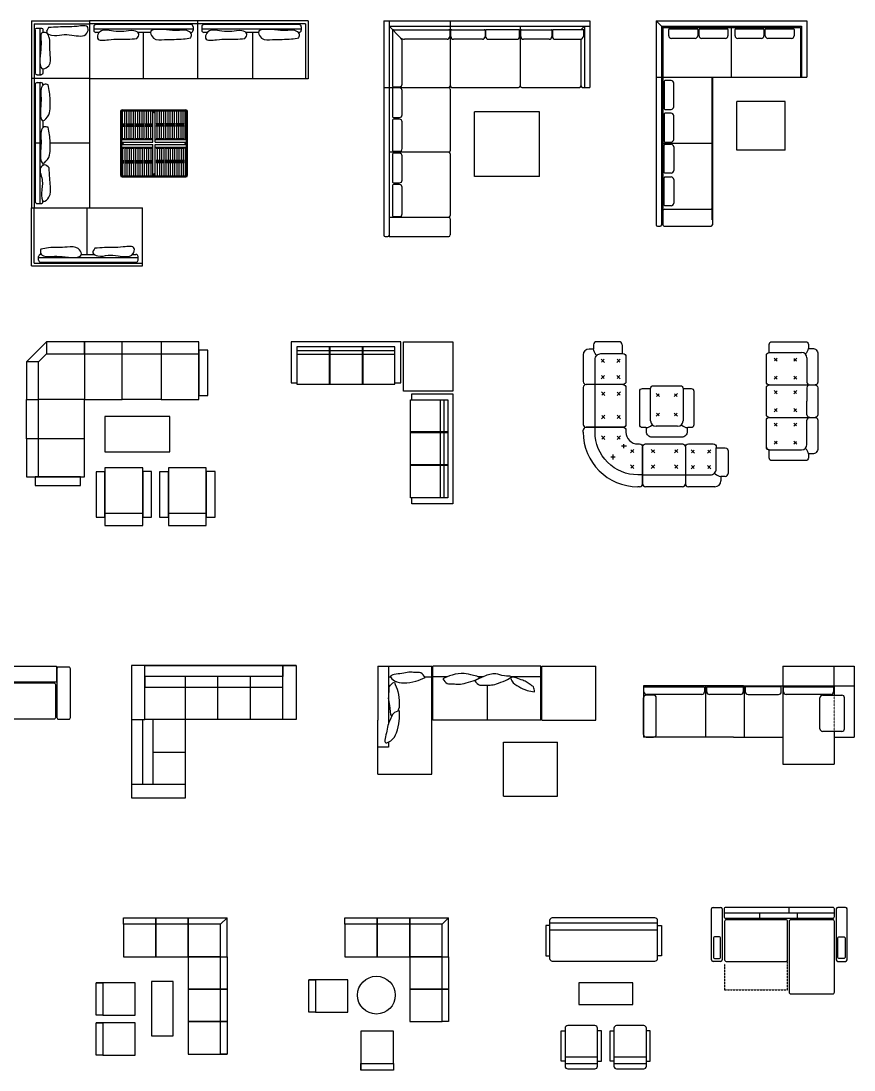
# Model space of a CAD drawing. Header units: millimetres. Extents: x 2591 to 31220, y -5770 to 15040.
# Drawn here: x 15805 to 31220, y -4373 to 15040 of the extents above; entities that cross this region are included whole.
import ezdxf

# ---------------------------------------------------------------- set-up
doc = ezdxf.new("R2010")
doc.units = ezdxf.units.MM
doc.linetypes.add('HIDDEN', pattern=[0.375, 0.25, -0.125])
doc.linetypes.add('JIS_02_2.0', pattern=[3, 2, -1])

# ---------------------------------------------------------------- blocks, each defined once
blk = doc.blocks.new('MZO6D2')
at = {"color": 0}
for p, q in [((-1791, -4), (-1062, -4)), ((-363, -4), (7, -375)), ((-2490, -227), (-1791, -227)), ((-1791, -227), (-1062, -227)), ((-1062, -1074), (-1062, -227)), ((-363, -227), (-216, -375)), ((-1791, -1074), (-1062, -1074)), ((-216, -1074), (-216, -1773)), ((-3172, -2153), (-3172, -1454)), ((-1062, -2494), (-1062, -1773)), ((-216, -1773), (-216, -2494)), ((7, -2494), (7, -1773)), ((-216, -2494), (-216, -3193)), ((-3172, -3328), (-3172, -2629))]:
    blk.add_line(p, q, dxfattribs=at)
for points in [[(-2654, -161), (-2654, -1002), (-2490, -1002), (-2490, -161)], [(-2490, -4), (-2490, -1074), (-1791, -1074), (-1791, -4)], [(-1062, -227), (-363, -227), (-363, -4), (-1062, -4)], [(-216, -1074), (7, -1074), (7, -375), (-216, -375)], [(7, -1074), (-1062, -1074), (-1062, -1773), (7, -1773)], [(-3242, -1454), (-2401, -1454), (-2401, -1290), (-3242, -1290)], [(-3394, -2153), (-2325, -2153), (-2325, -1454), (-3394, -1454)], [(-2030, -2655), (-1376, -2655), (-1376, -1454), (-2030, -1454)], [(-3237, -2317), (-2397, -2317), (-2397, -2153), (-3237, -2153)], [(-3242, -2629), (-2401, -2629), (-2401, -2466), (-3242, -2466)], [(7, -2494), (-1062, -2494), (-1062, -3193), (7, -3193)], [(-3394, -3328), (-2325, -3328), (-2325, -2629), (-3394, -2629)], [(-146, -3193), (-986, -3193), (-986, -3357), (-146, -3357)], [(-3237, -3492), (-2397, -3492), (-2397, -3328), (-3237, -3328)]]:
    blk.add_lwpolyline(points, close=True, dxfattribs=at)
blk = doc.blocks.new('66335+66336')
at = {"color": 0}
for p, q in [((2000, 1070), (0, 1070)), ((0, 1070), (0, 0)), ((2000, 1020), (0, 1020)), ((1880, 1004), (120, 1004)), ((2000, 1070), (2000, 0)), ((80, 964), (80, 899)), ((1920, 920), (80, 920)), ((179, 859), (120, 859)), ((1129, 859), (893, 859)), ((1000, 0), (1000, 859)), ((1880, 859), (1869, 859)), ((1920, 964), (1920, 899)), ((2000, 0), (0, 0))]:
    blk.add_line(p, q, dxfattribs=at)
for centre, start, end in [((120, 964), 90, 180), ((1880, 964), 0, 90), ((120, 899), 180, 270), ((1880, 899), 270, 0)]:
    blk.add_arc(centre, 40, start, end, dxfattribs=at)
for points in [[(879, 744), (703, 735), (353, 722), (151, 749), (170, 846), (448, 884), (635, 876), (823, 887), (915, 832), (879, 744)], [(1877, 761), (1739, 738), (1389, 725), (1187, 753), (1129, 850), (1484, 900), (1670, 896), (1802, 893), (1884, 837), (1877, 761)]]:
    blk.add_spline(points, degree=3, dxfattribs=at)
blk = doc.blocks.new('66380+66381')
at = {"color": 0}
for p, q in [((2050, 1070), (0, 1070)), ((0, 1070), (0, 0)), ((2000, 1020), (0, 1020)), ((1880, 1004), (120, 1004)), ((2000, 1020), (2000, 0)), ((2050, 1070), (2050, 0)), ((80, 964), (80, 899)), ((1920, 920), (80, 920)), ((179, 859), (120, 859)), ((1129, 859), (893, 859)), ((1025, 0), (1025, 859)), ((1880, 859), (1869, 859)), ((1920, 964), (1920, 899)), ((2050, 0), (0, 0))]:
    blk.add_line(p, q, dxfattribs=at)
for centre, start, end in [((120, 964), 90, 180), ((1880, 964), 0, 90), ((120, 899), 180, 270), ((1880, 899), 270, 0)]:
    blk.add_arc(centre, 40, start, end, dxfattribs=at)
for points in [[(879, 744), (703, 735), (353, 722), (151, 749), (170, 846), (448, 884), (635, 876), (823, 887), (915, 832), (879, 744)], [(1877, 761), (1739, 738), (1389, 725), (1187, 753), (1129, 850), (1484, 900), (1670, 896), (1802, 893), (1884, 837), (1877, 761)]]:
    blk.add_spline(points, degree=3, dxfattribs=at)
blk = doc.blocks.new('66400+66401')
at = {"color": 0}
for p, q in [((0, 0), (0, 1060)), ((0, 1060), (1070, 1060)), ((50, 50), (50, 1060)), ((106, 999), (171, 999)), ((150, 130), (150, 999)), ((1070, 0), (1070, 1060)), ((66, 170), (66, 959)), ((211, 885), (211, 959)), ((211, 181), (211, 216)), ((0, 0), (1070, 0)), ((50, 50), (1070, 50)), ((106, 130), (171, 130)), ((211, 170), (211, 181))]:
    blk.add_line(p, q, dxfattribs=at)
for centre, start, end in [((106, 959), 90, 180), ((171, 959), 0, 90), ((106, 170), 180, 270), ((171, 170), 270, 0)]:
    blk.add_arc(centre, 40, start, end, dxfattribs=at)
for points, knots in [([(309, 248), (318, 283), (349, 345), (329, 568), (369, 813), (116, 962), (174, 559), (179, 364), (161, 225), (220, 212), (282, 213), (309, 248)], [0, 0, 0, 0, 139.614689, 490.021661, 693.571453, 806.653755, 1165.25668, 1351.440282, 1483.942314, 1583.249032, 1659.737703, 1659.737703, 1659.737703, 1659.737703]), ([(315, 122), (375, 118), (555, 105), (754, 119), (1073, 65), (1016, 315), (768, 258), (559, 243), (409, 289), (248, 221), (294, 153), (315, 122)], [0, 0, 0, 0, 176.697974, 527.104946, 730.654737, 829.367901, 1109.994882, 1297.148169, 1485.493388, 1592.849632, 1687.532271, 1687.532271, 1687.532271, 1687.532271])]:
    blk.add_open_spline(points, degree=3, knots=knots, dxfattribs=at)
blk = doc.blocks.new('Ж.столик Mesa cetro...')
at = {"color": 0}
for p, q in [((-620, 1210), (-620, 30)), ((-600, 1210), (-600, 30)), ((-590, 1240), (590, 1240)), ((-590, 1220), (590, 1220)), ((-580, 690), (-580, 1240)), ((-540, 690), (-540, 1240)), ((-500, 690), (-500, 1240)), ((-460, 690), (-460, 1240)), ((-420, 690), (-420, 1240)), ((-380, 690), (-380, 1240)), ((-340, 690), (-340, 1240)), ((-300, 690), (-300, 1240)), ((-260, 690), (-260, 1240)), ((-220, 690), (-220, 1240)), ((-180, 690), (-180, 1240)), ((-140, 690), (-140, 1240)), ((-100, 690), (-100, 1240)), ((-60, 690), (-60, 1240)), ((-20, 640), (-20, 1240)), ((20, 640), (20, 1240)), ((60, 690), (60, 1240)), ((100, 690), (100, 1240)), ((140, 690), (140, 1240)), ((180, 690), (180, 1240)), ((220, 690), (220, 1240)), ((260, 690), (260, 1240)), ((300, 690), (300, 1240)), ((340, 690), (340, 1240)), ((380, 690), (380, 1240)), ((420, 690), (420, 1240)), ((460, 690), (460, 1240)), ((500, 690), (500, 1240)), ((540, 690), (540, 1240)), ((580, 690), (580, 1240)), ((600, 30), (600, 1210)), ((620, 30), (620, 1210)), ((-620, 690), (-20, 690)), ((-620, 640), (-20, 640)), ((-620, 600), (-20, 600)), ((-20, 0), (-20, 600)), ((20, 690), (620, 690)), ((20, 640), (620, 640)), ((20, 600), (620, 600)), ((20, 0), (20, 600)), ((-620, 550), (-20, 550)), ((-580, 550), (-580, 0)), ((-540, 550), (-540, 0)), ((-500, 550), (-500, 0)), ((-460, 550), (-460, 0)), ((-420, 550), (-420, 0)), ((-380, 550), (-380, 0)), ((-340, 550), (-340, 0)), ((-300, 550), (-300, 0)), ((-260, 550), (-260, 0)), ((-220, 550), (-220, 0)), ((-180, 550), (-180, 0)), ((-140, 550), (-140, 0)), ((-100, 550), (-100, 0)), ((-60, 550), (-60, 0)), ((20, 550), (620, 550)), ((60, 550), (60, 0)), ((100, 550), (100, 0)), ((140, 550), (140, 0)), ((180, 550), (180, 0)), ((220, 550), (220, 0)), ((260, 550), (260, 0)), ((300, 550), (300, 0)), ((340, 550), (340, 0)), ((380, 550), (380, 0)), ((420, 550), (420, 0)), ((460, 550), (460, 0)), ((500, 550), (500, 0)), ((540, 550), (540, 0)), ((580, 550), (580, 0)), ((-590, 20), (590, 20)), ((-590, 0), (590, 0))]:
    blk.add_line(p, q, dxfattribs=at)
at = {"color": 0, "linetype": 'HIDDEN', "ltscale": 6}
for p, q in [((-620, 980), (-20, 980)), ((620, 980), (20, 980)), ((-620, 960), (-20, 960)), ((-620, 940), (-20, 940)), ((620, 960), (20, 960)), ((620, 940), (20, 940)), ((-620, 710), (-20, 710)), ((20, 710), (620, 710)), ((-620, 530), (-20, 530)), ((20, 530), (620, 530)), ((-620, 300), (-20, 300)), ((-620, 280), (-20, 280)), ((-620, 260), (-20, 260)), ((620, 300), (20, 300)), ((620, 280), (20, 280)), ((620, 260), (20, 260))]:
    blk.add_line(p, q, dxfattribs=at)
at = {"color": 0}
for points in [[(-3, 1186), (-3, 1229), (3, 1229), (3, 1186)], [(-612, 623), (-569, 623), (-569, 617), (-612, 617)], [(612, 623), (569, 623), (569, 617), (612, 617)], [(-3, 54), (-3, 11), (3, 11), (3, 54)]]:
    blk.add_lwpolyline(points, close=True, dxfattribs=at)
for centre, radius, start, end in [((-590, 1210), 30, 90, 180), ((-590, 1210), 10, 90, 180), ((590, 1210), 30, 0, 90), ((590, 1210), 10, 0, 90), ((-590, 30), 30, 180, 270), ((-590, 30), 10, 180, 270), ((590, 30), 30, 270, 0), ((590, 30), 10, 270, 0)]:
    blk.add_arc(centre, radius, start, end, dxfattribs=at)
blk = doc.blocks.new('66345+66346 wally')
at = {"color": 0}
for p, q in [((-1070, 1200), (-1070, -1200)), ((-1070, 1200), (0, 1200)), ((-1020, 1200), (-1020, -1200)), ((0, 1200), (0, -1200)), ((-1004, 1080), (-1004, -1080)), ((-964, 1120), (-899, 1120)), ((-920, 1120), (-920, -1120)), ((-859, 1080), (-859, 1069)), ((-859, 1080), (-859, 1071)), ((-859, 414), (-859, 284)), ((-895, 0), (-1004, 0)), ((0, 0), (-727, 0)), ((-859, -373), (-859, -412)), ((-964, -1120), (-899, -1120)), ((-859, -1072), (-859, -1080)), ((-1070, -1200), (0, -1200))]:
    blk.add_line(p, q, dxfattribs=at)
for centre, start, end in [((-964, 1080), 90, 180), ((-899, 1080), 0, 90), ((-964, -1080), 180, 270), ((-899, -1080), 270, 0)]:
    blk.add_arc(centre, 40, start, end, dxfattribs=at)
for points in [[(-761, 1079), (-738, 941), (-725, 671), (-753, 523), (-859, 414), (-900, 686), (-896, 872), (-893, 1005), (-837, 1086), (-761, 1079)], [(-761, 292), (-738, 154), (-725, -116), (-753, -264), (-859, -373), (-900, -101), (-896, 85), (-893, 217), (-837, 299), (-761, 292)], [(-744, -456), (-735, -646), (-722, -799), (-749, -1000), (-846, -1079), (-884, -915), (-876, -675), (-887, -432), (-832, -405), (-744, -456)]]:
    blk.add_spline(points, degree=3, dxfattribs=at)
blk = doc.blocks.new('диван 2')
at = {"color": 0}
for p, q in [((916, -211), (916, -1011)), ((1515, -1011), (1515, -211)), ((2113, -2211), (2113, -211)), ((2716, -1011), (2716, -2211)), ((2716, -1611), (2113, -1611))]:
    blk.add_line(p, q, dxfattribs=at)
for points in [[(63, -11), (3113, -11), (3113, -1011), (2863, -1011), (2863, -11)], [(63, -11), (63, -1011), (313, -1011), (313, -11)]]:
    blk.add_lwpolyline(points, close=True, dxfattribs=at)
for points in [[(313, -11), (313, -211), (2863, -211), (2863, -411), (313, -411)], [(3113, -11), (3113, -2461), (2113, -2461), (2113, -2211), (3113, -2211)], [(313, -1011), (2863, -1011)], [(2911, -1011), (2911, -2211)]]:
    blk.add_lwpolyline(points, dxfattribs=at)
blk = doc.blocks.new('диван')
at = {"color": 0}
for points in [[(-452, 3269), (452, 3269, 0.414214), (482, 3299), (482, 3489, 0.414214), (452, 3519), (-452, 3519, 0.414214), (-482, 3489), (-482, 3299, 0.414214)], [(478, 2281), (478, 3217, 0.414214), (448, 3247), (-152, 3247, 0.414214), (-182, 3217), (-182, 2281, 0.414214), (-152, 2251), (448, 2251, 0.414214)], [(478, 1322), (478, 2202, 0.414214), (448, 2232), (-152, 2232, 0.414214), (-182, 2202), (-182, 1322, 0.414214), (-152, 1292), (448, 1292, 0.414214)], [(478, 306), (478, 1242, 0.414214), (448, 1272), (-152, 1272, 0.414214), (-182, 1242), (-182, 306, 0.414214), (-152, 276), (448, 276, 0.414214)], [(542, 4), (1752, 4, 0.414214), (1782, 34), (1782, 1244, 0.414214), (1752, 1274), (542, 1274, 0.414214), (512, 1244), (512, 34, 0.414214)], [(-452, 250), (452, 250, -0.414214), (482, 220), (482, 30, -0.414214), (452, 0), (-452, 0, -0.414214), (-482, 30), (-482, 220, -0.414214)]]:
    blk.add_lwpolyline(points, format="xyb", close=True, dxfattribs=at)
blk.add_lwpolyline([(-502, 3261), (-202, 3261), (-202, 258), (-502, 258)], close=True, dxfattribs=at)
blk = doc.blocks.new('K6-17')
for p, q in [((591, 2476), (219, 2476)), ((173, 2353), (97, 2353)), ((172, 2426), (172, 2353)), ((-3, 2253), (-3, 1806)), ((357, 2127), (299, 2184)), ((353, 2181), (305, 2132)), ((563, 2127), (621, 2184)), ((567, 2181), (615, 2132)), ((357, 1910), (299, 1853)), ((353, 1856), (305, 1905)), ((563, 1910), (621, 1853)), ((567, 1856), (615, 1905)), ((-3, 1706), (-3, 1086)), ((667, 1756), (47, 1756)), ((667, 1756), (47, 1756)), ((197, 1036), (197, 1756)), ((363, 1572), (306, 1630)), ((360, 1626), (311, 1577)), ((568, 1572), (626, 1630)), ((572, 1626), (620, 1577)), ((363, 1239), (306, 1181)), ((568, 1239), (626, 1181)), ((360, 1185), (311, 1234)), ((572, 1185), (620, 1234)), ((-3, 956), (-3, 986)), ((47, 1036), (667, 1036)), ((667, 1036), (47, 1036)), ((363, 832), (306, 890)), ((360, 886), (311, 838)), ((568, 832), (626, 890)), ((572, 886), (620, 838)), ((642, 722), (724, 722)), ((683, 686), (683, 755)), ((533, 536), (464, 536)), ((497, 577), (497, 496)), ((794, 606), (852, 664)), ((848, 610), (799, 659)), ((997, 86), (997, 706)), ((997, 706), (997, 86)), ((1201, 606), (1143, 664)), ((1147, 610), (1195, 659)), ((1534, 606), (1591, 664)), ((1588, 610), (1539, 659)), ((1717, 706), (1717, 86)), ((1717, 706), (1717, 86)), ((1872, 601), (1814, 659)), ((1818, 605), (1867, 654)), ((2088, 601), (2146, 659)), ((2142, 605), (2094, 654)), ((794, 402), (852, 344)), ((848, 398), (799, 349)), ((1201, 402), (1143, 344)), ((1147, 398), (1195, 349)), ((1534, 402), (1591, 344)), ((1588, 398), (1539, 349)), ((1872, 395), (1814, 338)), ((1818, 392), (1867, 343)), ((2088, 395), (2146, 338)), ((2142, 392), (2094, 343)), ((997, 236), (1717, 236)), ((2387, 211), (2315, 211)), ((2315, 211), (2315, 136)), ((947, 36), (917, 36)), ((1667, 36), (1047, 36)), ((2215, 36), (1767, 36))]:
    blk.add_line(p, q)
for points in [[(227, 2246), (216, 2257, -0.182824), (173, 2353, -0.182824)], [(651, 2426), (651, 2276), (667, 2276, -0.414214), (717, 2226), (717, 1806, -0.414214), (667, 1756, -0.414214), (717, 1706), (717, 1086, -0.414214), (667, 1036, -0.414214), (717, 986), (717, 956, 0.414214), (917, 756), (947, 756, -0.414214), (997, 706, -0.414214), (1047, 756), (1667, 756, -0.414214), (1717, 706, -0.414214), (1767, 756), (2187, 756, -0.414214), (2237, 706), (2237, 689), (2387, 689)], [(197, 1756), (197, 2176, -0.414214), (297, 2276), (651, 2276)], [(997, 236), (917, 236, -0.414214), (197, 956), (197, 1036)], [(1717, 236), (2137, 236, 0.414214), (2237, 336), (2237, 689)], [(2387, 689, -0.414214), (2437, 639, -0.023456), (2438, 630), (2437, 257)], [(2208, 265), (2218, 255, 0.182824), (2315, 211, 0.182824)]]:
    blk.add_lwpolyline(points, format="xyb")
for centre, radius, start, end in [((222, 2426), 50, 90, 180), ((591, 2376), 100, 84.6252, 90), ((601, 2426), 50, 0, 90), ((97, 2253), 100, 90, 180), ((47, 1806), 50, 180, 270), ((47, 1706), 50, 90, 180), ((47, 1086), 50, 180, 270), ((47, 986), 50, 90, 180), ((917, 956), 920, 180, 270), ((2387, 261), 50, 270, 0), ((947, 86), 50, 270, 0), ((1047, 86), 50, 180, 270), ((1667, 86), 50, 270, 0), ((1767, 86), 50, 180, 270), ((2215, 136), 100, 270, 0)]:
    blk.add_arc(centre, radius, start, end)
blk = doc.blocks.new('K6-16')
for p, q in [((-294, -125), (-294, 475)), ((306, 475), (306, -125)), ((-131, 325), (-189, 383)), ((-185, 329), (-137, 378)), ((144, 325), (202, 383)), ((198, 329), (150, 378)), ((-131, 20), (-189, -37)), ((-185, 17), (-137, -32)), ((144, 20), (202, -37)), ((198, 17), (150, -32)), ((6, -225), (-194, -225)), ((206, -225), (6, -225))]:
    blk.add_line(p, q)
blk.add_lwpolyline([(384, -325, -0.414214), (284, -425), (6, -425), (-271, -425, -0.414214), (-371, -325), (-371, -250, -0.015524), (-381, -250), (-444, -250, -0.414214), (-494, -200), (-494, 425, -0.414214), (-444, 475), (-294, 475, -0.414214), (-244, 525), (6, 525), (256, 525, -0.414214), (306, 475), (456, 475, -0.414214), (506, 425), (506, -200, -0.414214), (456, -250), (393, -250, -0.015524), (384, -250)], format="xyb", close=True)
for points in [[(-371, -250, 0.182824), (-274, -206), (-264, -196)], [(277, -196), (287, -206, 0.182824), (384, -250, 0.182824)]]:
    blk.add_lwpolyline(points, format="xyb")
for centre, start, end in [((-194, -125), 180, 270), ((206, -125), 270, 0)]:
    blk.add_arc(centre, 100, start, end)
blk = doc.blocks.new('K6-18')
for p, q in [((-911, 1897), (-311, 1897)), ((-761, 1735), (-819, 1793)), ((-765, 1789), (-813, 1741)), ((-456, 1735), (-398, 1793)), ((-452, 1789), (-404, 1741)), ((-211, 1797), (-211, 1597)), ((-211, 1597), (-211, 1347)), ((-761, 1459), (-819, 1402)), ((-765, 1405), (-813, 1454)), ((-456, 1459), (-398, 1402)), ((-452, 1405), (-404, 1454)), ((-911, 1297), (-61, 1297)), ((-761, 1135), (-819, 1193)), ((-765, 1189), (-813, 1141)), ((-456, 1135), (-398, 1193)), ((-452, 1189), (-404, 1141)), ((-211, 1247), (-211, 997)), ((-211, 747), (-211, 997)), ((-761, 859), (-819, 802)), ((-765, 805), (-813, 854)), ((-456, 859), (-398, 802)), ((-452, 805), (-404, 854)), ((-911, 697), (-61, 697)), ((-761, 535), (-819, 593)), ((-765, 589), (-813, 541)), ((-456, 535), (-398, 593)), ((-452, 589), (-404, 541)), ((-211, 397), (-211, 647)), ((-211, 197), (-211, 397)), ((-761, 259), (-819, 202)), ((-765, 205), (-813, 254)), ((-456, 259), (-398, 202)), ((-452, 205), (-404, 254)), ((-911, 97), (-311, 97))]:
    blk.add_line(p, q)
for points in [[(-961, 147, 0.414214), (-911, 97, -0.414214), (-961, 147), (-961, 397), (-961, 647, -0.414214), (-911, 697, -0.414214), (-961, 747), (-961, 997), (-961, 1247, -0.414214), (-911, 1297, -0.414214), (-961, 1347), (-961, 1597), (-961, 1847, -0.414214), (-911, 1897), (-911, 2047, -0.414214), (-861, 2097), (-236, 2097, -0.414214), (-186, 2047), (-186, 1984, -0.015524), (-186, 1975), (-111, 1975, -0.414214), (-11, 1875), (-11, 1597), (-11, 1347, -0.414214), (-61, 1297, -0.414214), (-11, 1247), (-11, 997), (-11, 747, -0.414214), (-61, 697, -0.414214), (-11, 647), (-11, 120, -0.414214), (-111, 20), (-186, 20, -0.015524), (-186, 10), (-186, -53, -0.414214), (-236, -103), (-861, -103, -0.414214), (-911, -53), (-911, 97)], [(-240, 1868), (-230, 1878, 0.182824), (-186, 1975, 0.182824)], [(-924, 1299), (-924, 1296, -0.414214)], [(-924, 699), (-924, 696, -0.414214)], [(-186, 20, 0.182824), (-230, 116), (-240, 127)]]:
    blk.add_lwpolyline(points, format="xyb")
for centre, radius, start, end in [((-311, 1797), 100, 0, 90), ((-311, 1797), 100, 0, 90), ((-161, 1347), 50, 180, 270), ((-161, 1247), 50, 90, 180), ((-161, 747), 50, 180, 270), ((-161, 647), 50, 90, 180), ((-311, 197), 100, 270, 0), ((-311, 197), 100, 270, 0)]:
    blk.add_arc(centre, radius, start, end)
blk = doc.blocks.new('div 4')
at = {"color": 0}
for p, q in [((0, 0), (1230, 0)), ((0, 0), (0, -1040)), ((1230, 0), (1230, -1200)), ((0, 0), (0, -1010)), ((310, -310), (98, -98)), ((99, 0), (99, -1040)), ((99, -99), (1230, -99)), ((161, -181), (161, -1204)), ((181, -161), (1204, -161)), ((1219, -176), (1219, -289)), ((1234, 0), (3810, 0)), ((1234, -99), (2522, -99)), ((1240, -289), (1240, -176)), ((1255, -161), (1858, -161)), ((1873, -176), (1873, -289)), ((1883, -176), (1883, -289)), ((2496, -161), (1898, -161)), ((2511, -289), (2511, -176)), ((2522, -99), (3711, -99)), ((2522, -99), (2522, -1200)), ((2533, -289), (2533, -176)), ((2548, -161), (3093, -161)), ((3108, -176), (3108, -289)), ((3118, -176), (3118, -289)), ((3688, -161), (3133, -161)), ((3648, -161), (3711, -99)), ((3703, -248), (3703, -176)), ((3711, -99), (3711, -1230)), ((3711, -99), (3810, -99)), ((3810, 0), (3810, -1230)), ((339, -1169), (339, -381)), ((1169, -339), (381, -339)), ((1823, -339), (1290, -339)), ((1933, -339), (2461, -339)), ((3058, -339), (2583, -339)), ((3168, -339), (3648, -339)), ((3648, -339), (3648, -1200)), ((0, -1040), (0, -3965)), ((99, -1040), (99, -3990)), ((0, -1230), (1200, -1230)), ((161, -1253), (161, -1772)), ((176, -1219), (289, -1219)), ((176, -1219), (289, -1219)), ((289, -1238), (176, -1238)), ((339, -1737), (339, -1288)), ((1230, -1260), (1230, -2400)), ((1260, -1230), (2492, -1230)), ((2552, -1230), (3618, -1230)), ((3678, -1230), (3810, -1230)), ((1680, -2880), (1680, -1680)), ((2880, -1680), (1680, -1680)), ((2880, -2880), (2880, -1680)), ((161, -1833), (161, -2397)), ((176, -1787), (289, -1787)), ((289, -1818), (176, -1818)), ((339, -2362), (339, -1868)), ((1200, -2430), (99, -2430)), ((161, -2462), (161, -2981)), ((176, -2412), (289, -2412)), ((289, -2447), (176, -2447)), ((339, -2946), (339, -2497)), ((1230, -2460), (1230, -3600)), ((2880, -2880), (1680, -2880)), ((161, -3042), (161, -3606)), ((176, -2996), (289, -2996)), ((289, -3027), (176, -3027)), ((339, -3571), (339, -3077)), ((99, -3630), (1200, -3630)), ((176, -3621), (289, -3621)), ((1230, -3660), (1230, -3960)), ((25, -3990), (74, -3990)), ((99, -3990), (1200, -3990))]:
    blk.add_line(p, q, dxfattribs=at)
for centre, radius, start, end in [((181, -181), 20, 90, 180), ((1204, -176), 15, 0, 90), ((1255, -176), 15, 90, 180), ((1858, -176), 15, 0, 90), ((1898, -176), 15, 90, 180), ((2496, -176), 15, 0, 90), ((2548, -176), 15, 90, 180), ((3093, -176), 15, 0, 90), ((3133, -176), 15, 90, 180), ((3688, -176), 15, 0, 90), ((381, -239), 100, 225, 270), ((239, -381), 100, 0, 45), ((1169, -289), 50, 270, 0), ((1290, -289), 50, 180, 270), ((1823, -289), 50, 270, 0), ((1933, -289), 50, 180, 270), ((2461, -289), 50, 270, 0), ((2583, -289), 50, 180, 270), ((3058, -289), 50, 270, 0), ((3168, -289), 50, 180, 270), ((3586, -240), 117, 302.2865, 356.1617), ((176, -1204), 15, 180, 270), ((176, -1253), 15, 90, 180), ((289, -1169), 50, 270, 0), ((289, -1169), 50, 270, 0), ((289, -1288), 50, 0, 90), ((1200, -1200), 30, 270, 0), ((1200, -1260), 30, 0, 90), ((1260, -1200), 30, 180, 270), ((2492, -1200), 30, 270, 0), ((2552, -1200), 30, 180, 270), ((3618, -1200), 30, 270, 0), ((3678, -1200), 30, 180, 270), ((289, -1737), 50, 270, 0), ((176, -1772), 15, 180, 270), ((176, -1833), 15, 90, 180), ((289, -1868), 50, 0, 90), ((176, -2397), 15, 180, 270), ((176, -2462), 15, 90, 180), ((289, -2362), 50, 270, 0), ((289, -2497), 50, 0, 90), ((1200, -2400), 30, 270, 0), ((1200, -2460), 30, 0, 90), ((176, -2981), 15, 180, 270), ((176, -3042), 15, 90, 180), ((289, -2946), 50, 270, 0), ((289, -3077), 50, 0, 90), ((176, -3606), 15, 180, 270), ((289, -3571), 50, 270, 0), ((1200, -3600), 30, 270, 0), ((1200, -3660), 30, 0, 90), ((25, -3965), 25, 180, 270), ((74, -3965), 25, 270, 0), ((1200, -3960), 30, 270, 0)]:
    blk.add_arc(centre, radius, start, end, dxfattribs=at)
blk = doc.blocks.new('div 5')
at = {"color": 0}
for p, q in [((0, 0), (2790, 0)), ((0, 0), (0, -1010)), ((121, -121), (0, 0)), ((0, 0), (0, -1040)), ((99, -99), (2691, -99)), ((99, -99), (99, -1040)), ((121, -121), (2669, -121)), ((121, -121), (121, -1040)), ((233, -273), (233, -159)), ((248, -144), (754, -144)), ((769, -159), (769, -273)), ((793, -273), (793, -159)), ((808, -144), (1313, -144)), ((1328, -159), (1328, -273)), ((1395, -1040), (1395, -121)), ((1459, -273), (1459, -159)), ((1474, -144), (1979, -144)), ((1994, -159), (1994, -273)), ((2018, -273), (2018, -159)), ((2033, -144), (2539, -144)), ((2554, -159), (2554, -273)), ((2669, -121), (2669, -1040)), ((2691, -99), (2691, -1040)), ((2790, 0), (2790, -1040)), ((2790, -88), (2790, -1040)), ((719, -323), (283, -323)), ((1278, -323), (843, -323)), ((1944, -323), (1509, -323)), ((2504, -323), (2068, -323)), ((0, -1040), (2790, -1040)), ((0, -1040), (0, -3775)), ((0, -1040), (1040, -1040)), ((99, -1040), (99, -3775)), ((121, -1040), (121, -3760)), ((147, -1117), (147, -1622)), ((276, -1102), (162, -1102)), ((326, -1587), (326, -1152)), ((1039, -1040), (2790, -1040)), ((1039, -3679), (1039, -1040)), ((1040, -1040), (1040, -3483)), ((1490, -2390), (1490, -1490)), ((2390, -1490), (1490, -1490)), ((2390, -2390), (2390, -1490)), ((147, -1721), (147, -2226)), ((162, -1637), (276, -1637)), ((276, -1706), (162, -1706)), ((326, -2191), (326, -1756)), ((121, -2261), (1040, -2261)), ((147, -2802), (147, -2296)), ((162, -2241), (276, -2241)), ((162, -2281), (276, -2281)), ((326, -2331), (326, -2767)), ((2390, -2390), (1490, -2390)), ((147, -3406), (147, -2901)), ((276, -2817), (162, -2817)), ((162, -2886), (276, -2886)), ((326, -2936), (326, -3371)), ((161, -3483), (1015, -3483)), ((276, -3421), (162, -3421)), ((1040, -3483), (1040, -3508)), ((121, -3523), (121, -3760)), ((1040, -3508), (1040, -3775)), ((25, -3800), (74, -3800)), ((161, -3800), (1015, -3800))]:
    blk.add_line(p, q, dxfattribs=at)
for centre, radius, start, end in [((248, -159), 15, 90, 180), ((754, -159), 15, 0, 90), ((808, -159), 15, 90, 180), ((1313, -159), 15, 0, 90), ((1474, -159), 15, 90, 180), ((1979, -159), 15, 0, 90), ((2033, -159), 15, 90, 180), ((2539, -159), 15, 0, 90), ((283, -273), 50, 180, 270), ((719, -273), 50, 270, 0), ((843, -273), 50, 180, 270), ((1278, -273), 50, 270, 0), ((1509, -273), 50, 180, 270), ((1944, -273), 50, 270, 0), ((2068, -273), 50, 180, 270), ((2504, -273), 50, 270, 0), ((162, -1117), 15, 90, 180), ((276, -1152), 50, 0, 90), ((162, -1622), 15, 180, 270), ((162, -1721), 15, 90, 180), ((276, -1587), 50, 270, 0), ((276, -1756), 50, 0, 90), ((162, -2226), 15, 180, 270), ((162, -2296), 15, 90, 180), ((276, -2191), 50, 270, 0), ((276, -2331), 50, 0, 90), ((162, -2802), 15, 180, 270), ((162, -2901), 15, 90, 180), ((276, -2767), 50, 270, 0), ((276, -2936), 50, 0, 90), ((161, -3523), 40, 90, 180), ((162, -3406), 15, 180, 270), ((276, -3371), 50, 270, 0), ((1015, -3508), 25, 0, 90), ((25, -3775), 25, 180, 270), ((74, -3775), 25, 270, 0), ((161, -3760), 40, 180, 270), ((1015, -3775), 25, 270, 0)]:
    blk.add_arc(centre, radius, start, end, dxfattribs=at)
blk = doc.blocks.new('div 10')
at = {"color": 0}
for p, q in [((-1315, 0), (0, 0)), ((0, 0), (0, -1315)), ((-1315, 0), (-1315, -1815)), ((-365, -365), (-365, 0)), ((-2046, -365), (-3895, -365)), ((-3895, -365), (-3895, -1265)), ((-3872, -383), (-2782, -383)), ((-2745, -365), (-2745, -1315)), ((-2711, -383), (-2064, -383)), ((-2046, -365), (-1331, -365)), ((-2030, -365), (-2030, -1315)), ((-1361, -383), (-1996, -383)), ((-1515, -365), (0, -365)), ((-1315, -365), (-1315, -1315)), ((-1289, -383), (-394, -383)), ((-365, -365), (-365, -539)), ((-3887, -477), (-3887, -398)), ((-3708, -539), (-3845, -539)), ((-2817, -527), (-3837, -527)), ((-2767, -398), (-2767, -477)), ((-2726, -477), (-2726, -398)), ((-2099, -527), (-2676, -527)), ((-2049, -398), (-2049, -477)), ((-2011, -398), (-2011, -477)), ((-1961, -527), (-1396, -527)), ((-1346, -477), (-1346, -398)), ((-1304, -477), (-1304, -398)), ((-429, -527), (-1254, -527)), ((-580, -539), (-226, -539)), ((-379, -398), (-379, -477)), ((-3895, -1265), (-3895, -589)), ((-3658, -1265), (-3658, -589)), ((-630, -1160), (-630, -589)), ((-176, -1160), (-176, -589)), ((-3895, -1265), (-3895, -1315)), ((-2230, -1315), (-3895, -1315)), ((-3845, -1315), (-3708, -1315)), ((-2230, -1315), (-1315, -1315)), ((-226, -1210), (-580, -1210)), ((-365, -1210), (-365, -1815)), ((-365, -1315), (0, -1315)), ((-1315, -1815), (-365, -1815))]:
    blk.add_line(p, q, dxfattribs=at)
at = {"color": 0, "linetype": 'HIDDEN', "lineweight": 0, "ltscale": 15}
blk.add_line((-365, -539), (-365, -1210), dxfattribs=at)
at = {"color": 0}
for centre, radius, start, end in [((-3872, -398), 15, 90, 180), ((-2782, -398), 15, 0, 90), ((-2711, -398), 15, 90, 180), ((-2064, -398), 15, 0, 90), ((-1996, -398), 15, 90, 180), ((-1361, -398), 15, 0, 90), ((-1289, -398), 15, 90, 180), ((-394, -398), 15, 0, 90), ((-3845, -589), 50, 90, 180), ((-3837, -477), 50, 180, 270), ((-3708, -589), 50, 0, 90), ((-2817, -477), 50, 270, 0), ((-2676, -477), 50, 180, 270), ((-2099, -477), 50, 270, 0), ((-1961, -477), 50, 180, 270), ((-1396, -477), 50, 270, 0), ((-1254, -477), 50, 180, 270), ((-580, -589), 50, 90, 180), ((-429, -477), 50, 270, 0), ((-226, -589), 50, 0, 90), ((-580, -1160), 50, 180, 270), ((-226, -1160), 50, 270, 0), ((-3845, -1265), 50, 180, 270), ((-3708, -1265), 50, 270, 0)]:
    blk.add_arc(centre, radius, start, end, dxfattribs=at)
blk = doc.blocks.new('div 11')
at = {"color": 0}
for p, q in [((0, 0), (1000, 0)), ((0, 0), (0, -1000)), ((201, 0), (201, -1061)), ((313, 0), (1000, 0)), ((1000, -200), (1000, 0)), ((3020, 0), (1020, 0)), ((1020, -1000), (1020, 0)), ((3020, -1000), (3020, 0)), ((3039, -1000), (3039, 0)), ((3039, 0), (4039, 0)), ((4039, -1000), (4039, 0)), ((200, -200), (239, -200)), ((871, -200), (1000, -200)), ((1000, -2000), (1000, -200)), ((1289, -200), (1020, -200)), ((1950, -200), (1863, -200)), ((2025, -352), (2025, -1000)), ((3020, -200), (2469, -200)), ((0, -2000), (0, -1000)), ((3020, -1000), (1020, -1000)), ((3039, -1000), (3207, -1000)), ((3039, -1000), (4039, -1000)), ((201, -1499), (0, -1499)), ((201, -1409), (201, -1499)), ((2330, -1410), (3330, -1410)), ((2330, -2410), (2330, -1410)), ((3330, -2410), (3330, -1410)), ((0, -2000), (1000, -2000)), ((2330, -2410), (3330, -2410))]:
    blk.add_line(p, q, dxfattribs=at)
for points in [[(880, -214), (706, -280), (484, -312), (309, -274), (239, -200), (446, -137), (579, -114), (695, -119), (796, -128), (880, -214)], [(1203, -236), (1376, -169), (1598, -137), (1774, -175), (1872, -206), (1637, -313), (1504, -336), (1388, -330), (1287, -322), (1203, -236)], [(1798, -272), (1967, -193), (2186, -145), (2344, -182), (2464, -193), (2238, -317), (2106, -350), (1990, -353), (1889, -352), (1798, -272)], [(2900, -477), (2763, -450), (2610, -381), (2480, -274), (2463, -228), (2656, -254), (2749, -293), (2821, -343), (2881, -388), (2900, -477)], [(402, -830), (399, -1016), (346, -1234), (246, -1383), (151, -1420), (169, -1205), (197, -1072), (245, -967), (291, -877), (402, -830)]]:
    blk.add_spline(points, degree=3, dxfattribs=at)
blk.add_open_spline([(261, -928), (235, -898), (231, -724), (193, -605), (215, -486), (204, -364), (271, -320), (308, -296), (332, -353), (384, -480), (404, -669), (396, -789), (375, -837)], degree=3, knots=[731.240097, 731.240097, 731.240097, 731.240097, 907.773589, 1043.205606, 1159.059235, 1260.359446, 1381.018007, 1381.018007, 1381.018007, 1567.170927, 1791.346387, 1938.103548, 1938.103548, 1938.103548, 1938.103548], dxfattribs=at)
blk = doc.blocks.new('ZO_12')
at = {"color": 0}
for p, q in [((-1919, 0), (-1319, 0)), ((-1919, -119), (-1919, 0)), ((-1319, -119), (-1319, 0)), ((-1319, 0), (-719, 0)), ((-1319, 0), (-1319, -119)), ((-719, -119), (-719, 0)), ((-719, 0), (0, 0)), ((-719, 0), (-719, -119)), ((0, 0), (-119, -119)), ((0, -719), (0, 0)), ((-119, -719), (0, -719)), ((-119, -719), (0, -719)), ((0, -719), (0, -1319)), ((-2584, -1744), (-2584, -1144)), ((-2584, -1144), (-2465, -1144)), ((-2465, -1144), (-2584, -1144)), ((-119, -1319), (0, -1319)), ((-119, -1319), (0, -1319)), ((0, -1319), (-119, -1319)), ((0, -1319), (0, -1919)), ((-2465, -1744), (-2584, -1744)), ((0, -1919), (-119, -1919)), ((-1622, -2697), (-1622, -2816)), ((-1622, -2816), (-1622, -2697)), ((-1022, -2697), (-1022, -2816)), ((-1022, -2816), (-1622, -2816))]:
    blk.add_line(p, q, dxfattribs=at)
for points in [[(-1919, -719), (-1319, -719), (-1319, -119), (-1919, -119)], [(-1319, -719), (-719, -719), (-719, -119), (-1319, -119)], [(-719, -719), (-119, -719), (-119, -119), (-719, -119)], [(-719, -719), (-719, -1319), (-119, -1319), (-119, -719)], [(-1865, -1744), (-1865, -1144), (-2465, -1144), (-2465, -1744)], [(-719, -1319), (-719, -1919), (-119, -1919), (-119, -1319)], [(-1022, -2097), (-1622, -2097), (-1622, -2697), (-1022, -2697)]]:
    blk.add_lwpolyline(points, close=True, dxfattribs=at)
blk.add_circle((-1336, -1429), 350, dxfattribs=at)
blk = doc.blocks.new('ZO_6')
at = {"color": 0}
for p, q in [((-1919, -119), (-1919, 0)), ((-1919, 0), (-1319, 0)), ((-1319, 0), (-1319, -119)), ((-1319, 0), (-719, 0)), ((-1319, -119), (-1319, 0)), ((-719, 0), (-719, -119)), ((-719, 0), (0, 0)), ((-719, -119), (-719, 0)), ((0, 0), (-119, -119)), ((0, -719), (0, 0)), ((-119, -719), (0, -719)), ((-119, -719), (0, -719)), ((0, -719), (0, -1319)), ((-2300, -1199), (-2419, -1199)), ((-2419, -1199), (-2300, -1199)), ((-2419, -1799), (-2419, -1199)), ((0, -1319), (-119, -1319)), ((-119, -1319), (0, -1319)), ((-119, -1319), (0, -1319)), ((0, -1319), (0, -1919)), ((-2300, -1799), (-2419, -1799)), ((-2419, -2541), (-2419, -1941)), ((-2419, -1941), (-2300, -1941)), ((-2300, -1941), (-2419, -1941)), ((0, -1919), (-119, -1919)), ((-119, -1919), (0, -1919)), ((-119, -1919), (0, -1919)), ((0, -1919), (0, -2519)), ((0, -2519), (-119, -2519)), ((-119, -2519), (0, -2519)), ((-2300, -2541), (-2419, -2541))]:
    blk.add_line(p, q, dxfattribs=at)
for points in [[(-1919, -719), (-1319, -719), (-1319, -119), (-1919, -119)], [(-1319, -719), (-719, -719), (-719, -119), (-1319, -119)], [(-719, -719), (-119, -719), (-119, -119), (-719, -119)], [(-719, -719), (-719, -1319), (-119, -1319), (-119, -719)], [(-1700, -1799), (-1700, -1199), (-2300, -1199), (-2300, -1799)], [(-1398, -2180), (-998, -2180), (-998, -1180), (-1398, -1180)], [(-719, -1319), (-719, -1919), (-119, -1919), (-119, -1319)], [(-1700, -2541), (-1700, -1941), (-2300, -1941), (-2300, -2541)], [(-719, -1919), (-719, -2519), (-119, -2519), (-119, -1919)]]:
    blk.add_lwpolyline(points, close=True, dxfattribs=at)
blk = doc.blocks.new('ZO_8')
at = {"color": 0}
for p, q in [((-1071, -142), (-1071, -704)), ((-1000, -142), (-1071, -142)), ((-1000, -90), (1000, -90)), ((1000, -142), (1071, -142)), ((1071, -142), (1071, -704)), ((-1000, -218), (1000, -218)), ((-1071, -704), (-1000, -704)), ((1071, -704), (1000, -704)), ((-783, -2089), (-712, -2089)), ((-783, -2651), (-783, -2089)), ((-41, -2089), (-112, -2089)), ((-41, -2651), (-41, -2089)), ((121, -2651), (121, -2089)), ((121, -2089), (192, -2089)), ((862, -2089), (792, -2089)), ((862, -2651), (862, -2089)), ((-712, -2651), (-783, -2651)), ((-112, -2576), (-712, -2576)), ((-112, -2703), (-712, -2703)), ((-112, -2651), (-41, -2651)), ((192, -2651), (121, -2651)), ((792, -2576), (192, -2576)), ((792, -2703), (192, -2703)), ((792, -2651), (862, -2651))]:
    blk.add_line(p, q, dxfattribs=at)
for points in [[(-1000, -50), (-1000, -750, 0.414214), (-950, -800), (950, -800, 0.414214), (1000, -750), (1000, -50, 0.414214), (950, 0), (-950, 0, 0.414214)], [(-112, -2743), (-112, -2043, 0.414214), (-162, -1993), (-662, -1993, 0.414214), (-712, -2043), (-712, -2743, 0.414214), (-662, -2793), (-162, -2793, 0.414214)], [(792, -2743), (792, -2043, 0.414214), (742, -1993), (242, -1993, 0.414214), (192, -2043), (192, -2743, 0.414214), (242, -2793), (742, -2793, 0.414214)]]:
    blk.add_lwpolyline(points, format="xyb", close=True, dxfattribs=at)
blk.add_lwpolyline([(539, -1602), (539, -1202), (-461, -1202), (-461, -1602)], close=True, dxfattribs=at)
blk = doc.blocks.new('div 27')
at = {"color": 0}
for p, q in [((-243, 1525), (-243, 1525)), ((-243, 555), (-243, 1495)), ((-213, 1525), (-73, 1525)), ((-43, 1495), (-43, 555)), ((-9, 1425), (2032, 1425)), ((654, 1325), (654, 1425)), ((1196, 1425), (1196, 1525)), ((1349, 1325), (1349, 1425)), ((2066, 1495), (2066, 555)), ((2236, 1525), (2096, 1525)), ((2266, 1525), (2266, 1525)), ((2266, 555), (2266, 1495)), ((-73, 525), (-213, 525)), ((2096, 525), (2236, 525))]:
    blk.add_line(p, q, dxfattribs=at)
for points in [[(-9, 1495), (-9, 1355, 0.414214), (21, 1325), (2002, 1325, 0.414214), (2032, 1355), (2032, 1495, 0.414214), (2002, 1525), (21, 1525, 0.414214)], [(1137, 1294), (30, 1294, 0.414214), (0, 1264), (0, 555, 0.414214), (30, 525), (1137, 525, 0.414214), (1167, 555), (1167, 1264, 0.414214)], [(2002, 1294), (1226, 1294, 0.414214), (1196, 1264), (1196, -45, 0.414214), (1226, -75), (2002, -75, 0.414214), (2032, -45), (2032, 1264, 0.414214)], [(-103, 982), (-178, 982, 0.414214), (-208, 952), (-208, 607, 0.414214), (-178, 577), (-103, 577, 0.414214), (-73, 607), (-73, 952, 0.414214)], [(2126, 982), (2201, 982, -0.414214), (2231, 952), (2231, 607, -0.414214), (2201, 577), (2126, 577, -0.414214), (2096, 607), (2096, 952, -0.414214)]]:
    blk.add_lwpolyline(points, format="xyb", close=True, dxfattribs=at)
at = {"color": 0, "linetype": 'JIS_02_2.0', "ltscale": 0.5}
blk.add_lwpolyline([(0, 478), (0, 0), (1167, 0), (1167, 555)], dxfattribs=at)
at = {"color": 0}
for centre, start, end in [((-213, 1495), 90, 180), ((-73, 1495), 0, 90), ((2096, 1495), 90, 180), ((2236, 1495), 0, 90), ((-213, 555), 180, 270), ((-73, 555), 270, 0), ((2096, 555), 180, 270), ((2236, 555), 270, 0)]:
    blk.add_arc(centre, 30, start, end, dxfattribs=at)
blk = doc.blocks.new('I_FURN_SOFA_LONG_P')
at = {"color": 0, "linetype": 'ByBlock', "lineweight": -2}
for p, q in [((168, 908), (168, 311)), ((235, 908), (235, 311)), ((94, 311), (787, 311)), ((94, 298), (787, 298)), ((168, 298), (168, -298)), ((235, 298), (235, -298)), ((94, -298), (787, -298)), ((94, -311), (787, -311)), ((168, -311), (168, -908)), ((235, -311), (235, -908))]:
    blk.add_line(p, q, dxfattribs=at)
blk.add_lwpolyline([(0, 1016), (0, -1016), (762, -1016), (762, -908), (787, -908), (787, 908), (762, 908), (762, 1016)], close=True, dxfattribs=at)
blk.add_lwpolyline([(762, 908), (94, 908), (94, -908), (762, -908)], dxfattribs=at)
at = {"layer": 'Defpoints', "color": 0, "linetype": 'ByBlock', "lineweight": -2}
for p in [(0, 1016), (0, -1016)]:
    blk.add_point(p, dxfattribs=at)
blk = doc.blocks.new('*U166')
at = {"color": 7, "linetype": 'Continuous', "lineweight": -3, "extrusion": (0, 0, -1), "xscale": -1, "zscale": -1}
blk.add_blockref('I_FURN_SOFA_LONG_P', (0, 0), dxfattribs=at)
blk = doc.blocks.new('*U167')
at = {"color": 7, "linetype": 'Continuous', "lineweight": -3}
blk.add_blockref('I_FURN_SOFA_LONG_P', (0, 0), dxfattribs=at)
blk = doc.blocks.new('I_FURN_TABLE_RECTANGULAR 36X36_P')
at = {"color": 0, "linetype": 'ByBlock', "lineweight": -2}
blk.add_lwpolyline([(-12.7, -12.7), (-12.7, 12.7), (12.7, 12.7), (12.7, -12.7)], close=True, dxfattribs=at)
at = {"layer": 'Defpoints', "color": 0, "linetype": 'ByBlock', "lineweight": -2}
for p in [(-12.7, 12.7), (12.7, 12.7), (-12.7, -12.7), (12.7, -12.7)]:
    blk.add_point(p, dxfattribs=at)
blk = doc.blocks.new('*U168')
at = {"color": 7, "linetype": 'Continuous', "lineweight": -3, "xscale": 36, "yscale": 36, "zscale": 29}
blk.add_blockref('I_FURN_TABLE_RECTANGULAR 36X36_P', (0, 0), dxfattribs=at)

msp = doc.modelspace()

# ---------------------------------------------------------------- block references
at = {"color": 0, "xscale": -1, "rotation": 180}
msp.add_blockref('66400+66401', (16001, 15040), dxfattribs=at)
at = {"color": 0}
for name, p in [('66335+66336', (17071, 13970)), ('66380+66381', (19071, 13970)), ('div 4', (22520, 15040)), ('div 5', (27559, 15040)), ('66345+66346 wally', (17071, 12780)), ('Ж.столик Mesa cetro...', (18266, 12155)), ('K6-18', (30561, 7007)), ('K6-16', (27750, 7764)), ('div 11', (22406, 3103)), ('div 10', (31220, 3103)), ('div 27', (28825, -2888)), ('ZO_6', (19618, -1558)), ('ZO_12', (23718, -1558)), ('ZO_8', (26586, -1558))]:
    msp.add_blockref(name, p, dxfattribs=at)
for name, p, rotation in [('66380+66381', (18051, 11580), 180), ('MZO6D2', (15905, 9097), 90), ('диван', (13201, 2601), 270)]:
    msp.add_blockref(name, p, dxfattribs=dict(at, rotation=rotation))
at = {"color": 0, "linetype": 'Continuous', "lineweight": -3, "rotation": 270}
msp.add_blockref('*U167', (21818, 9104), dxfattribs=at)
at = {"color": 0, "linetype": 'Continuous', "lineweight": -3}
msp.add_blockref('*U168', (23342, 8647), dxfattribs=at)
at = {"color": 0, "xscale": 1.099999999998545, "yscale": 1.099999999998545, "zscale": 1.099999999998545}
msp.add_blockref('K6-17', (26211, 6381), dxfattribs=at)
at = {"color": 0, "linetype": 'Continuous', "lineweight": -3, "xscale": -1, "rotation": 359.9999999999993}
msp.add_blockref('*U166', (23799, 7123), dxfattribs=at)
at = {"color": 0, "xscale": -1}
msp.add_blockref('диван 2', (20962, 3122), dxfattribs=at)

doc.saveas('drawing.dxf')
